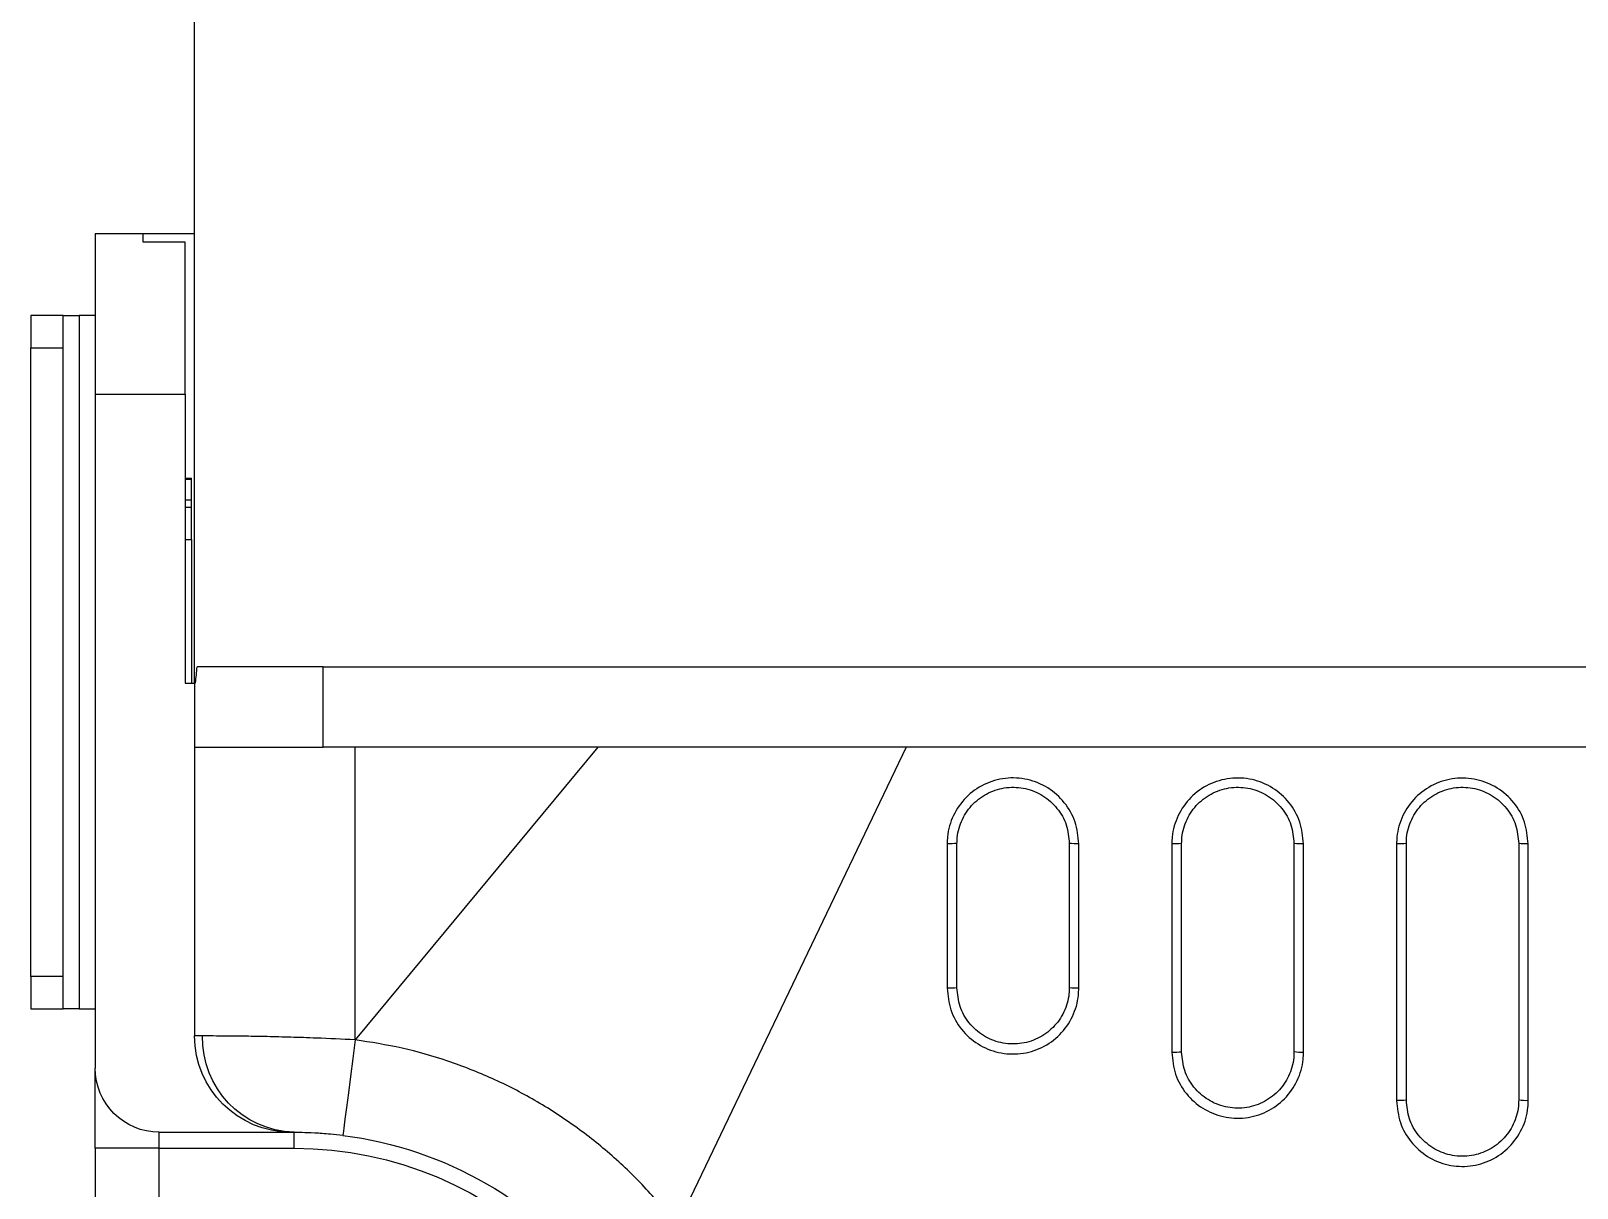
# Model space of a CAD drawing. Header units: inches. Extents: x 12 to 11036, y 8 to 6728.
# Drawn here: x 10799.12 to 10847.29, y 4296.1 to 4332.16 of the extents above; entities that cross this region are included whole.
import ezdxf

# ---------------------------------------------------------------- set-up
doc = ezdxf.new("R2010")
doc.units = ezdxf.units.IN
doc.header["$MEASUREMENT"] = 0

# ---------------------------------------------------------------- blocks, each defined once
blk = doc.blocks.new('A$C114D03CA')
at = {"color": 7, "linetype": 'Continuous', "lineweight": 25}
for p, q in [((61.381, -14.454), (61.381, 20.546)), ((61.381, -0.454), (62.981, -0.454)), ((62.981, -0.454), (64.481, -0.454)), ((62.981, -0.716), (62.981, -0.454)), ((64.481, -0.454), (64.481, -5.454)), ((61.681, -5.454), (61.681, -0.716)), ((61.681, -0.716), (62.981, -0.716)), ((64.481, -3.004), (64.981, -3.004)), ((65.481, -3.004), (64.981, -3.004)), ((64.981, -3.004), (64.981, -24.604)), ((65.481, -3.004), (66.481, -3.004)), ((65.481, -4.004), (65.481, -3.004)), ((66.481, -3.004), (66.481, -4.004)), ((66.481, -4.004), (65.481, -4.004)), ((65.481, -23.604), (65.481, -4.004)), ((66.481, -23.604), (66.481, -4.004)), ((64.481, -5.454), (61.681, -5.454)), ((61.681, -5.454), (61.681, -14.454)), ((64.481, -5.454), (64.481, -26.454)), ((61.681, -8.067), (61.481, -8.067)), ((61.481, -8.105), (61.481, -8.067)), ((61.481, -8.754), (61.481, -8.105)), ((61.481, -8.754), (61.681, -8.754)), ((61.481, -8.989), (61.481, -8.754)), ((61.481, -9.986), (61.481, -8.989)), ((61.481, -9.986), (61.481, -14.454)), ((57.381, -13.954), (-48.619, -13.954)), ((57.381, -16.454), (57.381, -13.954)), ((57.381, -13.954), (61.3, -13.954)), ((61.35, -14.454), (61.376, -14.454)), ((61.381, -14.454), (61.376, -14.454)), ((61.381, -14.454), (61.381, -16.454)), ((61.681, -14.454), (61.381, -14.454)), ((-48.619, -16.454), (57.381, -16.454)), ((39.214, -16.454), (46.354, -31.358)), ((48.816, -16.454), (56.381, -25.574)), ((56.381, -25.574), (56.381, -16.454)), ((61.381, -16.454), (57.381, -16.454)), ((61.381, -16.454), (61.381, -25.454)), ((20.131, -19.454), (20.131, -27.454)), ((23.631, -27.454), (23.631, -19.454)), ((27.131, -19.454), (27.131, -25.954)), ((30.631, -25.954), (30.631, -19.454)), ((34.131, -19.454), (34.131, -23.954)), ((37.631, -23.954), (37.631, -19.454)), ((65.481, -23.604), (66.481, -23.604)), ((65.481, -24.604), (65.481, -23.604)), ((66.481, -23.604), (66.481, -24.604)), ((64.981, -24.604), (64.481, -24.604)), ((64.981, -24.604), (65.481, -24.604)), ((66.481, -24.604), (65.481, -24.604)), ((61.131, -25.454), (61.381, -25.454)), ((64.481, -28.954), (64.481, -26.454)), ((58.381, -28.454), (58.281, -28.454)), ((58.281, -28.954), (58.281, -28.454)), ((62.481, -28.454), (58.381, -28.454)), ((62.481, -28.954), (62.481, -28.454)), ((62.481, -28.954), (58.281, -28.954)), ((62.481, -28.954), (64.481, -28.954)), ((62.481, -48.132), (62.481, -28.954)), ((64.481, -28.954), (64.481, -48.132))]:
    blk.add_line(p, q, dxfattribs=at)
at = {"color": 8, "linetype": 'Continuous', "lineweight": 25}
for p, q in [((61.681, -8.105), (61.481, -8.105)), ((61.481, -8.989), (61.681, -8.989)), ((61.681, -9.986), (61.481, -9.986))]:
    blk.add_line(p, q, dxfattribs=at)
at = {"color": 7, "linetype": 'Continuous', "lineweight": 25, "flags": 128}
blk.add_lwpolyline([(56.381, -25.574), (56.455, -26.155), (56.527, -26.713), (56.592, -27.228), (56.65, -27.679), (56.697, -28.049), (56.732, -28.324), (56.754, -28.493), (56.761, -28.55)], dxfattribs=at)
at = {"color": 7, "linetype": 'Continuous', "lineweight": 25}
for centre, radius, start, end in [((19.908, -17.882), 1.588, 267.3423, 278.0901), ((23.858, -17.75), 1.719, 262.4011, 272.5473), ((26.909, -17.73), 1.738, 267.5889, 277.3603), ((30.859, -17.494), 1.973, 263.3647, 272.2349), ((33.909, -17.424), 2.041, 267.9597, 276.241), ((37.86, -16.961), 2.503, 264.7603, 271.7732), ((33.908, -22.062), 1.905, 267.7968, 276.7152), ((37.859, -21.773), 2.193, 264.0408, 272.0062), ((58.204, -25.527), 2.928, 271.5064, 1.4312), ((58.381, -25.454), 3, 270, 0), ((26.908, -24.295), 1.673, 267.4776, 277.6728), ((30.858, -24.144), 1.824, 262.8471, 272.3968), ((62.481, -26.454), 2, 270, 0), ((19.907, -25.907), 1.563, 267.2858, 278.24), ((23.858, -25.82), 1.649, 262.1047, 272.6356), ((58.281, -40.454), 12, 97.277, 142.6702), ((58.281, -40.454), 11.5, 90, 180)]:
    blk.add_arc(centre, radius, start, end, dxfattribs=at)
blk.add_ellipse((57.381, -15.287), major_axis=(0, 6.667), ratio=0.6, start_param=4.837717, end_param=4.913747, dxfattribs=at)
for points, knots in [([(19.834, -19.468), (19.857, -19.237), (19.902, -18.776), (20.256, -18.162), (20.777, -17.695), (21.427, -17.429), (22.127, -17.392), (22.8, -17.589), (23.37, -17.997), (23.771, -18.571), (23.923, -19.093), (23.933, -19.395), (23.935, -19.467)], [0, 0, 0, 0, 0.107472, 0.214959, 0.32237, 0.429657, 0.536858, 0.644056, 0.751327, 0.858713, 0.966201, 1, 1, 1, 1]), ([(23.631, -19.454), (23.629, -19.392), (23.621, -19.134), (23.491, -18.688), (23.149, -18.199), (22.662, -17.85), (22.088, -17.682), (21.491, -17.713), (20.936, -17.941), (20.491, -18.339), (20.189, -18.863), (20.151, -19.257), (20.131, -19.454)], [0, 0, 0, 0, 0.033807, 0.141331, 0.248753, 0.356044, 0.463235, 0.570404, 0.677649, 0.785029, 0.892509, 1, 1, 1, 1]), ([(26.835, -19.466), (26.858, -19.236), (26.904, -18.775), (27.257, -18.161), (27.778, -17.694), (28.428, -17.427), (29.128, -17.39), (29.8, -17.587), (30.371, -17.995), (30.772, -18.569), (30.924, -19.091), (30.934, -19.393), (30.936, -19.465)], [0, 0, 0, 0, 0.107432, 0.214883, 0.32226, 0.42953, 0.536745, 0.643978, 0.751292, 0.858703, 0.966189, 1, 1, 1, 1]), ([(30.631, -19.454), (30.629, -19.392), (30.621, -19.134), (30.491, -18.688), (30.148, -18.198), (29.661, -17.85), (29.087, -17.682), (28.49, -17.714), (27.935, -17.941), (27.491, -18.339), (27.189, -18.863), (27.151, -19.257), (27.131, -19.454)], [0, 0, 0, 0, 0.033815, 0.141332, 0.248788, 0.356137, 0.46338, 0.570571, 0.677797, 0.785131, 0.89256, 1, 1, 1, 1]), ([(33.837, -19.464), (33.859, -19.234), (33.905, -18.773), (34.258, -18.159), (34.779, -17.692), (35.428, -17.425), (36.128, -17.388), (36.801, -17.584), (37.372, -17.992), (37.774, -18.566), (37.925, -19.089), (37.935, -19.391), (37.937, -19.463)], [0, 0, 0, 0, 0.10739, 0.214804, 0.322154, 0.429425, 0.536671, 0.643952, 0.751304, 0.858724, 0.966189, 1, 1, 1, 1]), ([(37.631, -19.454), (37.629, -19.392), (37.621, -19.134), (37.491, -18.688), (37.148, -18.198), (36.661, -17.85), (36.087, -17.682), (35.489, -17.714), (34.935, -17.941), (34.491, -18.34), (34.189, -18.863), (34.151, -19.257), (34.131, -19.454)], [0, 0, 0, 0, 0.03381, 0.141297, 0.248767, 0.356173, 0.463485, 0.570722, 0.67795, 0.785244, 0.892618, 1, 1, 1, 1]), ([(19.833, -27.468), (19.833, -27.268), (19.833, -26.269), (19.834, -23.603), (19.834, -21.136), (19.834, -19.468)], [0, 0, 0, 0, 0.074913, 0.374563, 1, 1, 1, 1]), ([(23.935, -19.467), (23.935, -19.667), (23.935, -20.666), (23.934, -23.333), (23.934, -25.8), (23.934, -27.467)], [0, 0, 0, 0, 0.074918, 0.374588, 1, 1, 1, 1]), ([(26.834, -25.967), (26.834, -25.767), (26.834, -24.768), (26.835, -22.601), (26.835, -20.634), (26.835, -19.466)], [0, 0, 0, 0, 0.092212, 0.461058, 1, 1, 1, 1]), ([(30.936, -19.465), (30.936, -19.665), (30.936, -20.664), (30.935, -22.831), (30.935, -24.798), (30.935, -25.966)], [0, 0, 0, 0, 0.092219, 0.461095, 1, 1, 1, 1]), ([(33.835, -23.965), (33.835, -23.765), (33.836, -22.766), (33.836, -21.266), (33.836, -19.965), (33.837, -19.464)], [0, 0, 0, 0, 0.133214, 0.666071, 1, 1, 1, 1]), ([(37.937, -19.463), (37.937, -19.663), (37.937, -20.662), (37.936, -22.163), (37.936, -23.463), (37.936, -23.964)], [0, 0, 0, 0, 0.133223, 0.666118, 1, 1, 1, 1]), ([(37.936, -23.964), (37.913, -24.195), (37.867, -24.656), (37.514, -25.27), (36.993, -25.737), (36.343, -26.003), (35.643, -26.04), (34.97, -25.844), (34.4, -25.435), (33.999, -24.862), (33.847, -24.339), (33.838, -24.037), (33.835, -23.965)], [0, 0, 0, 0, 0.107427, 0.214867, 0.322254, 0.429563, 0.536814, 0.644058, 0.751351, 0.858734, 0.966207, 1, 1, 1, 1]), ([(34.131, -23.954), (34.133, -24.015), (34.142, -24.273), (34.271, -24.719), (34.614, -25.208), (35.1, -25.557), (35.675, -25.725), (36.272, -25.694), (36.827, -25.466), (37.271, -25.068), (37.573, -24.544), (37.612, -24.15), (37.631, -23.954)], [0, 0, 0, 0, 0.033798, 0.141301, 0.248724, 0.356052, 0.46331, 0.570552, 0.677833, 0.785182, 0.892588, 1, 1, 1, 1]), ([(56.381, -25.574), (56.788, -25.555), (57.475, -25.523), (58.392, -25.493), (59.133, -25.474), (59.798, -25.462), (60.366, -25.456), (60.828, -25.454), (61.03, -25.454), (61.131, -25.454)], [0, 0, 0, 0, 0.194765, 0.328596, 0.462428, 0.596806, 0.731184, 0.865592, 1, 1, 1, 1]), ([(30.935, -25.966), (30.912, -26.197), (30.866, -26.658), (30.512, -27.272), (29.992, -27.739), (29.342, -28.005), (28.642, -28.042), (27.969, -27.845), (27.399, -27.437), (26.998, -26.863), (26.846, -26.341), (26.836, -26.039), (26.834, -25.967)], [0, 0, 0, 0, 0.107459, 0.21493, 0.32234, 0.42965, 0.536882, 0.644095, 0.751359, 0.858724, 0.966198, 1, 1, 1, 1]), ([(27.131, -25.954), (27.133, -26.015), (27.142, -26.273), (27.271, -26.719), (27.613, -27.208), (28.1, -27.557), (28.674, -27.725), (29.272, -27.694), (29.827, -27.466), (30.271, -27.068), (30.573, -26.544), (30.612, -26.15), (30.631, -25.954)], [0, 0, 0, 0, 0.03381, 0.141317, 0.248715, 0.355998, 0.463211, 0.570425, 0.677704, 0.785084, 0.892538, 1, 1, 1, 1]), ([(46.354, -31.358), (46.665, -30.972), (47.288, -30.202), (48.362, -29.171), (49.524, -28.244), (50.775, -27.439), (52.098, -26.76), (53.483, -26.218), (54.913, -25.805), (55.892, -25.651), (56.381, -25.574)], [0, 0, 0, 0, 0.125, 0.2500001, 0.375, 0.5, 0.6249999, 0.7499999, 0.8749998, 1, 1, 1, 1]), ([(20.131, -27.454), (20.133, -27.515), (20.142, -27.773), (20.271, -28.218), (20.613, -28.708), (21.1, -29.057), (21.674, -29.225), (22.271, -29.194), (22.826, -28.967), (23.271, -28.568), (23.573, -28.044), (23.612, -27.65), (23.631, -27.454)], [0, 0, 0, 0, 0.0338025, 0.1413028, 0.2486746, 0.3559232, 0.4631054, 0.5703046, 0.6775928, 0.7850036, 0.8924973, 1, 1, 1, 1]), ([(23.934, -27.467), (23.911, -27.698), (23.865, -28.16), (23.511, -28.774), (22.99, -29.24), (22.34, -29.506), (21.64, -29.543), (20.968, -29.346), (20.398, -28.938), (19.997, -28.364), (19.845, -27.842), (19.835, -27.54), (19.833, -27.468)], [0, 0, 0, 0, 0.107488, 0.214987, 0.32242, 0.429738, 0.536963, 0.644156, 0.751395, 0.85874, 0.966207, 1, 1, 1, 1]), ([(58.281, -28.454), (58.21, -28.454), (58.073, -28.454), (57.67, -28.466), (57.209, -28.498), (56.892, -28.535), (56.761, -28.55)], [0, 0, 0, 0, 0.2928199, 0.5667742, 0.8209299, 1, 1, 1, 1])]:
    blk.add_open_spline(points, degree=3, knots=knots, dxfattribs=at)

msp = doc.modelspace()

# ---------------------------------------------------------------- block references
at = {"xscale": -1}
msp.add_blockref('A$C114D03CA', (10865.599, 4326.296), dxfattribs=at)

doc.saveas('drawing.dxf')
